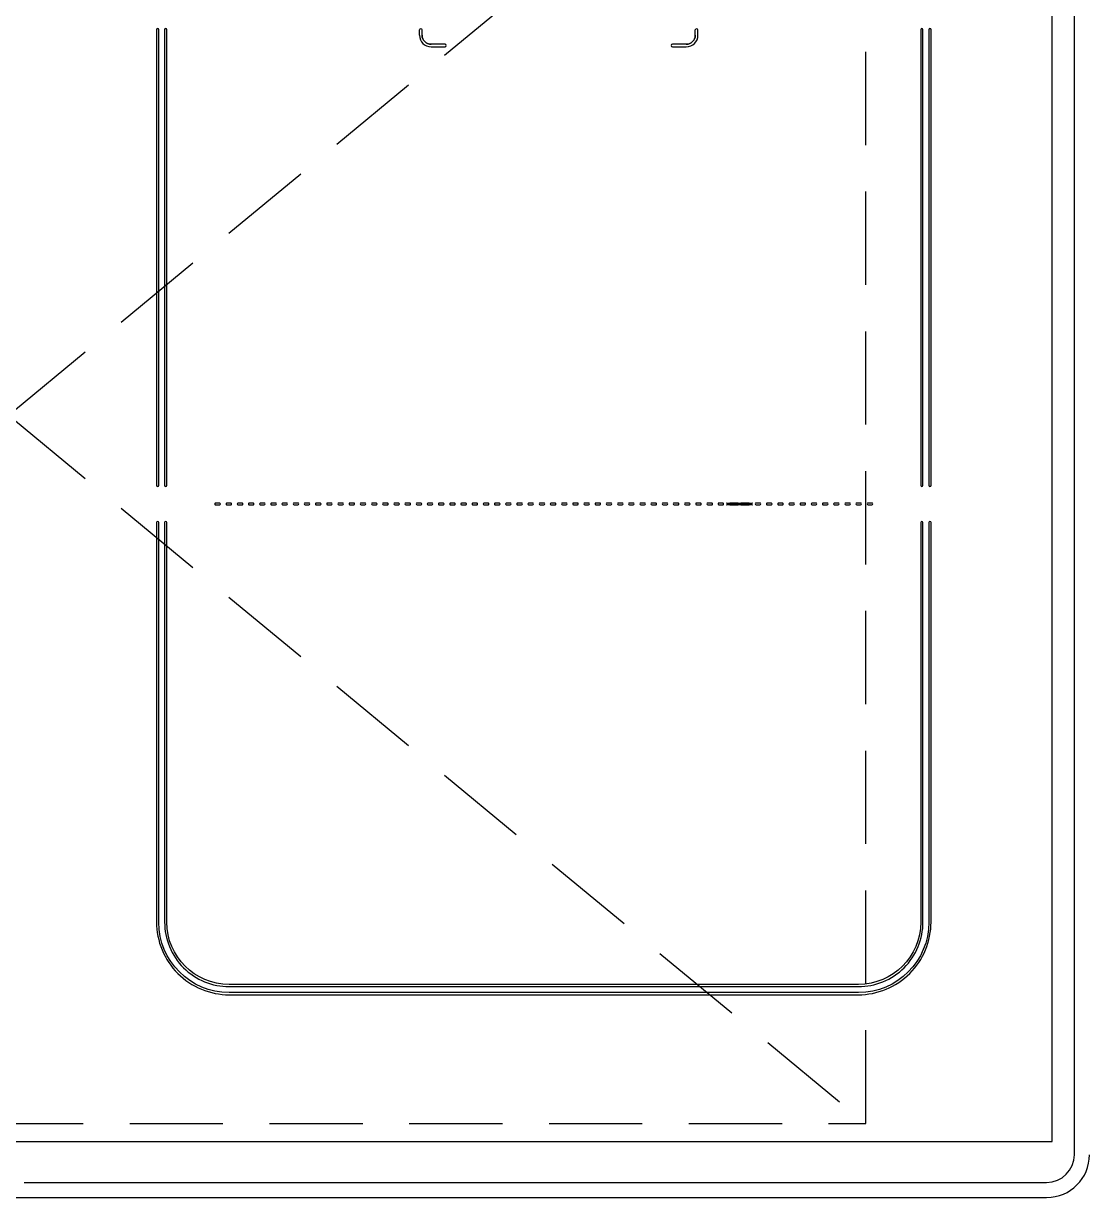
# Model space of a CAD drawing. Header units: millimetres. Extents: x -33000 to 294000, y 0 to 42408.
# Drawn here: x 51190.2 to 51476.2, y 12559.6 to 12874.6 of the extents above; entities that cross this region are included whole.
import ezdxf

# ---------------------------------------------------------------- set-up
doc = ezdxf.new("R2010")
doc.units = ezdxf.units.MM
doc.header["$LTSCALE"] = 50
doc.linetypes.add('( Hidden )', pattern=[0.375, 0.25, -0.125])
doc.layers.add('arch', color=8, linetype='Continuous')

msp = doc.modelspace()

# ---------------------------------------------------------------- linework, layer by layer
at = {"layer": 'arch'}
for p, q in [((51472.15, 12571.1), (51472.15, 13058.1)), ((51225.89, 12872.91), (51225.89, 12750.69)), ((51226.49, 12750.69), (51226.49, 12872.91)), ((51228.07, 12872.91), (51228.07, 12750.69)), ((51228.67, 12750.69), (51228.67, 12872.91)), ((51296.45, 12871.45), (51296.45, 12872.85)), ((51297.15, 12871.46), (51297.15, 12872.85)), ((51370.45, 12871.45), (51370.45, 12872.85)), ((51371.15, 12871.46), (51371.15, 12872.85)), ((51430.93, 12872.91), (51430.93, 12750.69)), ((51431.53, 12750.69), (51431.53, 12872.91)), ((51433.1, 12872.91), (51433.1, 12750.69)), ((51433.7, 12750.69), (51433.7, 12872.91)), ((51303.3, 12869.02), (51299.58, 12869.02)), ((51299.58, 12868.32), (51303.3, 12868.32)), ((51368.01, 12869.02), (51364.3, 12869.02)), ((51364.3, 12868.32), (51368.01, 12868.32)), ((51242.8, 12745.93), (51241.8, 12745.93)), ((51241.8, 12745.43), (51242.8, 12745.43)), ((51245.8, 12745.93), (51244.8, 12745.93)), ((51244.8, 12745.43), (51245.8, 12745.43)), ((51248.8, 12745.93), (51247.8, 12745.93)), ((51247.8, 12745.43), (51248.8, 12745.43)), ((51251.8, 12745.93), (51250.8, 12745.93)), ((51250.8, 12745.43), (51251.8, 12745.43)), ((51254.8, 12745.93), (51253.8, 12745.93)), ((51253.8, 12745.43), (51254.8, 12745.43)), ((51257.8, 12745.93), (51256.8, 12745.93)), ((51256.8, 12745.43), (51257.8, 12745.43)), ((51260.8, 12745.93), (51259.8, 12745.93)), ((51259.8, 12745.43), (51260.8, 12745.43)), ((51263.8, 12745.93), (51262.8, 12745.93)), ((51262.8, 12745.43), (51263.8, 12745.43)), ((51266.8, 12745.93), (51265.8, 12745.93)), ((51265.8, 12745.43), (51266.8, 12745.43)), ((51269.8, 12745.93), (51268.8, 12745.93)), ((51268.8, 12745.43), (51269.8, 12745.43)), ((51272.8, 12745.93), (51271.8, 12745.93)), ((51271.8, 12745.43), (51272.8, 12745.43)), ((51275.8, 12745.93), (51274.8, 12745.93)), ((51274.8, 12745.43), (51275.8, 12745.43)), ((51278.8, 12745.93), (51277.8, 12745.93)), ((51277.8, 12745.43), (51278.8, 12745.43)), ((51281.8, 12745.93), (51280.8, 12745.93)), ((51280.8, 12745.43), (51281.8, 12745.43)), ((51284.8, 12745.93), (51283.8, 12745.93)), ((51283.8, 12745.43), (51284.8, 12745.43)), ((51287.8, 12745.93), (51286.8, 12745.93)), ((51286.8, 12745.43), (51287.8, 12745.43)), ((51290.8, 12745.93), (51289.8, 12745.93)), ((51289.8, 12745.43), (51290.8, 12745.43)), ((51293.8, 12745.93), (51292.8, 12745.93)), ((51292.8, 12745.43), (51293.8, 12745.43)), ((51296.8, 12745.93), (51295.8, 12745.93)), ((51295.8, 12745.43), (51296.8, 12745.43)), ((51299.8, 12745.93), (51298.8, 12745.93)), ((51298.8, 12745.43), (51299.8, 12745.43)), ((51302.8, 12745.93), (51301.8, 12745.93)), ((51301.8, 12745.43), (51302.8, 12745.43)), ((51305.8, 12745.93), (51304.8, 12745.93)), ((51304.8, 12745.43), (51305.8, 12745.43)), ((51308.8, 12745.93), (51307.8, 12745.93)), ((51307.8, 12745.43), (51308.8, 12745.43)), ((51311.8, 12745.93), (51310.8, 12745.93)), ((51310.8, 12745.43), (51311.8, 12745.43)), ((51314.8, 12745.93), (51313.8, 12745.93)), ((51313.8, 12745.43), (51314.8, 12745.43)), ((51317.8, 12745.93), (51316.8, 12745.93)), ((51316.8, 12745.43), (51317.8, 12745.43)), ((51320.8, 12745.93), (51319.8, 12745.93)), ((51319.8, 12745.43), (51320.8, 12745.43)), ((51323.8, 12745.93), (51322.8, 12745.93)), ((51322.8, 12745.43), (51323.8, 12745.43)), ((51326.8, 12745.93), (51325.8, 12745.93)), ((51325.8, 12745.43), (51326.8, 12745.43)), ((51329.8, 12745.93), (51328.8, 12745.93)), ((51328.8, 12745.43), (51329.8, 12745.43)), ((51332.8, 12745.93), (51331.8, 12745.93)), ((51331.8, 12745.43), (51332.8, 12745.43)), ((51335.8, 12745.93), (51334.8, 12745.93)), ((51334.8, 12745.43), (51335.8, 12745.43)), ((51338.8, 12745.93), (51337.8, 12745.93)), ((51337.8, 12745.43), (51338.8, 12745.43)), ((51341.8, 12745.93), (51340.8, 12745.93)), ((51340.8, 12745.43), (51341.8, 12745.43)), ((51344.8, 12745.93), (51343.8, 12745.93)), ((51343.8, 12745.43), (51344.8, 12745.43)), ((51347.8, 12745.93), (51346.8, 12745.93)), ((51346.8, 12745.43), (51347.8, 12745.43)), ((51350.8, 12745.93), (51349.8, 12745.93)), ((51349.8, 12745.43), (51350.8, 12745.43)), ((51353.8, 12745.93), (51352.8, 12745.93)), ((51352.8, 12745.43), (51353.8, 12745.43)), ((51356.8, 12745.93), (51355.8, 12745.93)), ((51355.8, 12745.43), (51356.8, 12745.43)), ((51359.8, 12745.93), (51358.8, 12745.93)), ((51358.8, 12745.43), (51359.8, 12745.43)), ((51362.8, 12745.93), (51361.8, 12745.93)), ((51361.8, 12745.43), (51362.8, 12745.43)), ((51365.8, 12745.93), (51364.8, 12745.93)), ((51364.8, 12745.43), (51365.8, 12745.43)), ((51368.8, 12745.93), (51367.8, 12745.93)), ((51367.8, 12745.43), (51368.8, 12745.43)), ((51371.8, 12745.93), (51370.8, 12745.93)), ((51370.8, 12745.43), (51371.8, 12745.43)), ((51374.8, 12745.93), (51373.8, 12745.93)), ((51373.8, 12745.43), (51374.8, 12745.43)), ((51377.8, 12745.93), (51376.8, 12745.93)), ((51376.8, 12745.43), (51377.8, 12745.43)), ((51378.8, 12745.93), (51385.8, 12745.93)), ((51385.8, 12745.43), (51378.8, 12745.43)), ((51380.8, 12745.93), (51379.8, 12745.93)), ((51379.8, 12745.43), (51380.8, 12745.43)), ((51381.8, 12745.93), (51380.8, 12745.93)), ((51380.8, 12745.43), (51381.8, 12745.43)), ((51383.8, 12745.93), (51382.8, 12745.93)), ((51382.8, 12745.43), (51383.8, 12745.43)), ((51384.8, 12745.93), (51383.8, 12745.93)), ((51383.8, 12745.43), (51384.8, 12745.43)), ((51387.8, 12745.93), (51386.8, 12745.93)), ((51386.8, 12745.43), (51387.8, 12745.43)), ((51390.8, 12745.93), (51389.8, 12745.93)), ((51389.8, 12745.43), (51390.8, 12745.43)), ((51393.8, 12745.93), (51392.8, 12745.93)), ((51392.8, 12745.43), (51393.8, 12745.43)), ((51396.8, 12745.93), (51395.8, 12745.93)), ((51395.8, 12745.43), (51396.8, 12745.43)), ((51399.8, 12745.93), (51398.8, 12745.93)), ((51398.8, 12745.43), (51399.8, 12745.43)), ((51402.8, 12745.93), (51401.8, 12745.93)), ((51401.8, 12745.43), (51402.8, 12745.43)), ((51405.8, 12745.93), (51404.8, 12745.93)), ((51404.8, 12745.43), (51405.8, 12745.43)), ((51408.8, 12745.93), (51407.8, 12745.93)), ((51407.8, 12745.43), (51408.8, 12745.43)), ((51411.8, 12745.93), (51410.8, 12745.93)), ((51410.8, 12745.43), (51411.8, 12745.43)), ((51414.8, 12745.93), (51413.8, 12745.93)), ((51413.8, 12745.43), (51414.8, 12745.43)), ((51417.8, 12745.93), (51416.8, 12745.93)), ((51416.8, 12745.43), (51417.8, 12745.43)), ((51225.89, 12740.69), (51225.89, 12633.47)), ((51226.49, 12633.47), (51226.49, 12740.69)), ((51228.07, 12740.69), (51228.07, 12633.47)), ((51228.67, 12633.47), (51228.67, 12740.69)), ((51430.93, 12740.69), (51430.93, 12633.47)), ((51431.53, 12633.47), (51431.53, 12740.69)), ((51433.1, 12740.69), (51433.1, 12633.47)), ((51433.7, 12633.47), (51433.7, 12740.69)), ((51414.23, 12616.78), (51245.36, 12616.78)), ((51245.36, 12616.18), (51414.23, 12616.18)), ((51414.23, 12614.6), (51245.36, 12614.6)), ((51245.36, 12614), (51414.23, 12614)), ((51190.36, 12563.66), (51464.71, 12563.66)), ((50907.71, 12559.6), (51464.71, 12559.6))]:
    msp.add_line(p, q, dxfattribs=at)
at = {"layer": 'arch', "linetype": '( Hidden )', "ltscale": 50}
for p, q in [((51466.21, 12574.6), (51466.21, 13054.6)), ((50906.21, 12574.6), (51466.21, 12574.6))]:
    msp.add_line(p, q, dxfattribs=at)
at = {"layer": 'arch', "linetype": '( Hidden )', "ltscale": 2}
for p, q in [((50956.21, 12579.48), (51416.21, 12959.48)), ((50956.21, 12959.48), (51416.21, 12579.48)), ((51416.21, 12579.48), (51416.21, 12959.48)), ((50956.21, 12579.48), (51416.21, 12579.48))]:
    msp.add_line(p, q, dxfattribs=at)
at = {"layer": 'arch'}
for centre, radius, start, end in [((51296.8, 12872.85), 0.35, 0.0088, 179.9912), ((51299.59, 12871.46), 3.14, 180.0637, 269.9363), ((51299.59, 12871.46), 2.44, 180.0665, 269.9335), ((51368.01, 12871.46), 3.14, 270.0637, 359.9363), ((51368.01, 12871.46), 2.44, 270.0665, 359.9335), ((51370.8, 12872.85), 0.35, 0.0088, 179.9912), ((51303.3, 12868.67), 0.35, 270, 90), ((51364.3, 12868.67), 0.35, 90, 270), ((51226.19, 12750.69), 0.3, 180, 0), ((51228.37, 12750.69), 0.3, 180, 0), ((51431.23, 12750.69), 0.3, 180, 0), ((51433.4, 12750.69), 0.3, 180, 0), ((51241.8, 12745.68), 0.25, 89.9803, 270.0197), ((51242.8, 12745.68), 0.25, 269.9803, 90.0197), ((51244.8, 12745.68), 0.25, 89.9803, 270.0197), ((51245.8, 12745.68), 0.25, 269.9803, 90.0197), ((51247.8, 12745.68), 0.25, 89.9803, 270.0197), ((51248.8, 12745.68), 0.25, 269.9803, 90.0197), ((51250.8, 12745.68), 0.25, 89.9803, 270.0197), ((51251.8, 12745.68), 0.25, 269.9803, 90.0197), ((51253.8, 12745.68), 0.25, 89.9803, 270.0197), ((51254.8, 12745.68), 0.25, 270.0592, 89.9408), ((51256.8, 12745.68), 0.25, 89.9803, 270.0197), ((51257.8, 12745.68), 0.25, 270.0592, 89.9408), ((51259.8, 12745.68), 0.25, 89.9803, 270.0197), ((51260.8, 12745.68), 0.25, 270.0592, 89.9408), ((51262.8, 12745.68), 0.25, 90.0592, 269.9408), ((51263.8, 12745.68), 0.25, 270.0592, 89.9408), ((51265.8, 12745.68), 0.25, 90.0592, 269.9408), ((51266.8, 12745.68), 0.25, 270.0592, 89.9408), ((51268.8, 12745.68), 0.25, 89.9803, 270.0197), ((51269.8, 12745.68), 0.25, 269.9803, 90.0197), ((51271.8, 12745.68), 0.25, 90.0592, 269.9408), ((51272.8, 12745.68), 0.25, 270.0592, 89.9408), ((51274.8, 12745.68), 0.25, 90.0592, 269.9408), ((51275.8, 12745.68), 0.25, 270.0592, 89.9408), ((51277.8, 12745.68), 0.25, 90.0592, 269.9408), ((51278.8, 12745.68), 0.25, 270.0592, 89.9408), ((51280.8, 12745.68), 0.25, 90.0592, 269.9408), ((51281.8, 12745.68), 0.25, 270.0592, 89.9408), ((51283.8, 12745.68), 0.25, 90.0592, 269.9408), ((51284.8, 12745.68), 0.25, 269.9803, 90.0197), ((51286.8, 12745.68), 0.25, 90.0592, 269.9408), ((51287.8, 12745.68), 0.25, 269.9803, 90.0197), ((51289.8, 12745.68), 0.25, 90.0592, 269.9408), ((51290.8, 12745.68), 0.25, 269.9803, 90.0197), ((51292.8, 12745.68), 0.25, 90.0592, 269.9408), ((51293.8, 12745.68), 0.25, 269.9803, 90.0197), ((51295.8, 12745.68), 0.25, 90.0592, 269.9408), ((51296.8, 12745.68), 0.25, 269.9803, 90.0197), ((51298.8, 12745.68), 0.25, 89.9803, 270.0197), ((51299.8, 12745.68), 0.25, 270.0592, 89.9408), ((51301.8, 12745.68), 0.25, 89.9803, 270.0197), ((51302.8, 12745.68), 0.25, 269.9803, 90.0197), ((51304.8, 12745.68), 0.25, 89.9803, 270.0197), ((51305.8, 12745.68), 0.25, 269.9803, 90.0197), ((51307.8, 12745.68), 0.25, 89.9803, 270.0197), ((51308.8, 12745.68), 0.25, 269.9803, 90.0197), ((51310.8, 12745.68), 0.25, 89.9803, 270.0197), ((51311.8, 12745.68), 0.25, 269.9803, 90.0197), ((51313.8, 12745.68), 0.25, 89.9803, 270.0197), ((51314.8, 12745.68), 0.25, 269.9803, 90.0197), ((51316.8, 12745.68), 0.25, 89.9803, 270.0197), ((51317.8, 12745.68), 0.25, 269.9803, 90.0197), ((51319.8, 12745.68), 0.25, 89.9803, 270.0197), ((51320.8, 12745.68), 0.25, 270.0592, 89.9408), ((51322.8, 12745.68), 0.25, 89.9803, 270.0197), ((51323.8, 12745.68), 0.25, 270.0592, 89.9408), ((51325.8, 12745.68), 0.25, 89.9803, 270.0197), ((51326.8, 12745.68), 0.25, 270.0592, 89.9408), ((51328.8, 12745.68), 0.25, 90.0592, 269.9408), ((51329.8, 12745.68), 0.25, 270.0592, 89.9408), ((51331.8, 12745.68), 0.25, 89.9803, 270.0197), ((51332.8, 12745.68), 0.25, 269.9803, 90.0197), ((51334.8, 12745.68), 0.25, 90.0592, 269.9408), ((51335.8, 12745.68), 0.25, 270.0592, 89.9408), ((51337.8, 12745.68), 0.25, 90.0592, 269.9408), ((51338.8, 12745.68), 0.25, 270.0592, 89.9408), ((51340.8, 12745.68), 0.25, 90.0592, 269.9408), ((51341.8, 12745.68), 0.25, 270.0592, 89.9408), ((51343.8, 12745.68), 0.25, 90.0592, 269.9408), ((51344.8, 12745.68), 0.25, 270.0592, 89.9408), ((51346.8, 12745.68), 0.25, 90.0592, 269.9408), ((51347.8, 12745.68), 0.25, 270.0592, 89.9408), ((51349.8, 12745.68), 0.25, 90.0592, 269.9408), ((51350.8, 12745.68), 0.25, 270.0592, 89.9408), ((51352.8, 12745.68), 0.25, 90.0592, 269.9408), ((51353.8, 12745.68), 0.25, 270.0592, 89.9408), ((51355.8, 12745.68), 0.25, 90.0592, 269.9408), ((51356.8, 12745.68), 0.25, 270.0592, 89.9408), ((51358.8, 12745.68), 0.25, 90.0592, 269.9408), ((51359.8, 12745.68), 0.25, 269.9803, 90.0197), ((51361.8, 12745.68), 0.25, 90.0592, 269.9408), ((51362.8, 12745.68), 0.25, 270.0592, 89.9408), ((51364.8, 12745.68), 0.25, 90.0592, 269.9408), ((51365.8, 12745.68), 0.25, 269.9803, 90.0197), ((51367.8, 12745.68), 0.25, 90.0592, 269.9408), ((51368.8, 12745.68), 0.25, 269.9803, 90.0197), ((51370.8, 12745.68), 0.25, 90.0592, 269.9408), ((51371.8, 12745.68), 0.25, 269.9803, 90.0197), ((51373.8, 12745.68), 0.25, 90.0592, 269.9408), ((51374.8, 12745.68), 0.25, 269.9803, 90.0197), ((51376.8, 12745.68), 0.25, 90.0592, 269.9408), ((51377.8, 12745.68), 0.25, 269.9803, 90.0197), ((51378.8, 12745.68), 0.25, 269.9803, 90.0197), ((51379.8, 12745.68), 0.25, 89.9803, 270.0197), ((51380.8, 12745.68), 0.25, 89.9803, 270.0197), ((51380.8, 12745.68), 0.25, 269.9803, 90.0197), ((51381.8, 12745.68), 0.25, 269.9803, 90.0197), ((51382.8, 12745.68), 0.25, 89.9803, 270.0197), ((51383.8, 12745.68), 0.25, 89.9803, 270.0197), ((51383.8, 12745.68), 0.25, 269.9803, 90.0197), ((51384.8, 12745.68), 0.25, 269.9803, 90.0197), ((51385.8, 12745.68), 0.25, 89.9803, 270.0197), ((51386.8, 12745.68), 0.25, 90.0592, 269.9408), ((51387.8, 12745.68), 0.25, 270.0592, 89.9408), ((51389.8, 12745.68), 0.25, 89.9803, 270.0197), ((51390.8, 12745.68), 0.25, 269.9803, 90.0197), ((51392.8, 12745.68), 0.25, 89.9803, 270.0197), ((51393.8, 12745.68), 0.25, 269.9803, 90.0197), ((51395.8, 12745.68), 0.25, 89.9803, 270.0197), ((51396.8, 12745.68), 0.25, 270.0592, 89.9408), ((51398.8, 12745.68), 0.25, 89.9803, 270.0197), ((51399.8, 12745.68), 0.25, 270.0592, 89.9408), ((51401.8, 12745.68), 0.25, 89.9803, 270.0197), ((51402.8, 12745.68), 0.25, 270.0592, 89.9408), ((51404.8, 12745.68), 0.25, 89.9803, 270.0197), ((51405.8, 12745.68), 0.25, 270.0592, 89.9408), ((51407.8, 12745.68), 0.25, 89.9803, 270.0197), ((51408.8, 12745.68), 0.25, 270.0592, 89.9408), ((51410.8, 12745.68), 0.25, 90.0592, 269.9408), ((51411.8, 12745.68), 0.25, 270.0592, 89.9408), ((51413.8, 12745.68), 0.25, 90.0592, 269.9408), ((51414.8, 12745.68), 0.25, 270.0592, 89.9408), ((51416.8, 12745.68), 0.25, 90.0592, 269.9408), ((51417.8, 12745.68), 0.25, 270.0592, 89.9408), ((51431.23, 12740.69), 0.3, 0, 180), ((51433.4, 12740.69), 0.3, 0, 180), ((51464.71, 12571.1), 7.44, 270, 0), ((51464.71, 12571.1), 11.5, 270, 0)]:
    msp.add_arc(centre, radius, start, end, dxfattribs=at)
for points in [[(51226.19, 12873.21, 0), (51226.03, 12873.21, 0), (51225.89, 12873.08, 0), (51225.89, 12872.91, 0)], [(51226.49, 12872.91, 0), (51226.49, 12873.08, 0), (51226.36, 12873.21, 0), (51226.19, 12873.21, 0)], [(51228.37, 12873.21, 0), (51228.2, 12873.21, 0), (51228.07, 12873.08, 0), (51228.07, 12872.91, 0)], [(51228.67, 12872.91, 0), (51228.67, 12873.08, 0), (51228.53, 12873.21, 0), (51228.37, 12873.21, 0)], [(51296.8, 12873.2, 0), (51296.6, 12873.2, 0), (51296.45, 12873.04, 0), (51296.45, 12872.85, 0)], [(51296.45, 12871.46, 0), (51296.45, 12869.73, 0), (51297.85, 12868.32, 0), (51299.58, 12868.32, 0)], [(51297.15, 12872.85, 0), (51297.15, 12873.04, 0), (51296.99, 12873.2, 0), (51296.8, 12873.2, 0)], [(51299.58, 12869.02, 0), (51298.24, 12869.02, 0), (51297.15, 12870.11, 0), (51297.15, 12871.46, 0)], [(51370.45, 12871.46, 0), (51370.45, 12870.11, 0), (51369.35, 12869.02, 0), (51368.01, 12869.02, 0)], [(51368.01, 12868.32, 0), (51369.74, 12868.32, 0), (51371.15, 12869.73, 0), (51371.15, 12871.46, 0)], [(51370.8, 12873.2, 0), (51370.6, 12873.2, 0), (51370.45, 12873.04, 0), (51370.45, 12872.85, 0)], [(51371.15, 12872.85, 0), (51371.15, 12873.04, 0), (51370.99, 12873.2, 0), (51370.8, 12873.2, 0)], [(51431.23, 12873.21, 0), (51431.06, 12873.21, 0), (51430.93, 12873.08, 0), (51430.93, 12872.91, 0)], [(51431.53, 12872.91, 0), (51431.53, 12873.08, 0), (51431.39, 12873.21, 0), (51431.23, 12873.21, 0)], [(51433.4, 12873.21, 0), (51433.24, 12873.21, 0), (51433.1, 12873.08, 0), (51433.1, 12872.91, 0)], [(51433.7, 12872.91, 0), (51433.7, 12873.08, 0), (51433.57, 12873.21, 0), (51433.4, 12873.21, 0)], [(51226.19, 12740.99, 0), (51226.05, 12740.99, 0), (51225.89, 12740.83, 0), (51225.89, 12740.69, 0)], [(51226.49, 12740.69, 0), (51226.49, 12740.86, 0), (51226.36, 12740.99, 0), (51226.19, 12740.99, 0)], [(51228.37, 12740.99, 0), (51228.23, 12740.99, 0), (51228.07, 12740.83, 0), (51228.07, 12740.69, 0)], [(51228.67, 12740.69, 0), (51228.67, 12740.86, 0), (51228.53, 12740.99, 0), (51228.37, 12740.99, 0)], [(51245.36, 12614.6, 0), (51234.96, 12614.6, 0), (51226.49, 12623.07, 0), (51226.49, 12633.47, 0)], [(51245.36, 12616.78, 0), (51236.16, 12616.78, 0), (51228.67, 12624.27, 0), (51228.67, 12633.47, 0)], [(51430.93, 12633.47, 0), (51430.93, 12624.27, 0), (51423.44, 12616.78, 0), (51414.23, 12616.78, 0)], [(51433.1, 12633.47, 0), (51433.1, 12623.07, 0), (51424.64, 12614.6, 0), (51414.23, 12614.6, 0)]]:
    msp.add_open_spline(points, degree=3, dxfattribs=at)
for points, knots in [([(51225.89, 12633.47, 0), (51225.89, 12628.5, 0), (51230.06, 12618.17, 0), (51240.39, 12614, 0), (51245.36, 12614, 0)], [0, 0, 0, 0, 0.500003, 1, 1, 1, 1]), ([(51228.07, 12633.47, 0), (51228.07, 12629.06, 0), (51231.77, 12619.88, 0), (51240.95, 12616.18, 0), (51245.36, 12616.18, 0)], [0, 0, 0, 0, 0.500001, 1, 1, 1, 1]), ([(51414.23, 12616.18, 0), (51418.64, 12616.18, 0), (51427.83, 12619.88, 0), (51431.53, 12629.06, 0), (51431.53, 12633.47, 0)], [0, 0, 0, 0, 0.500003, 1, 1, 1, 1]), ([(51414.23, 12614, 0), (51419.2, 12614, 0), (51429.54, 12618.17, 0), (51433.7, 12628.5, 0), (51433.7, 12633.47, 0)], [0, 0, 0, 0, 0.500003, 1, 1, 1, 1])]:
    msp.add_open_spline(points, degree=3, knots=knots, dxfattribs=at)

doc.saveas('drawing.dxf')
